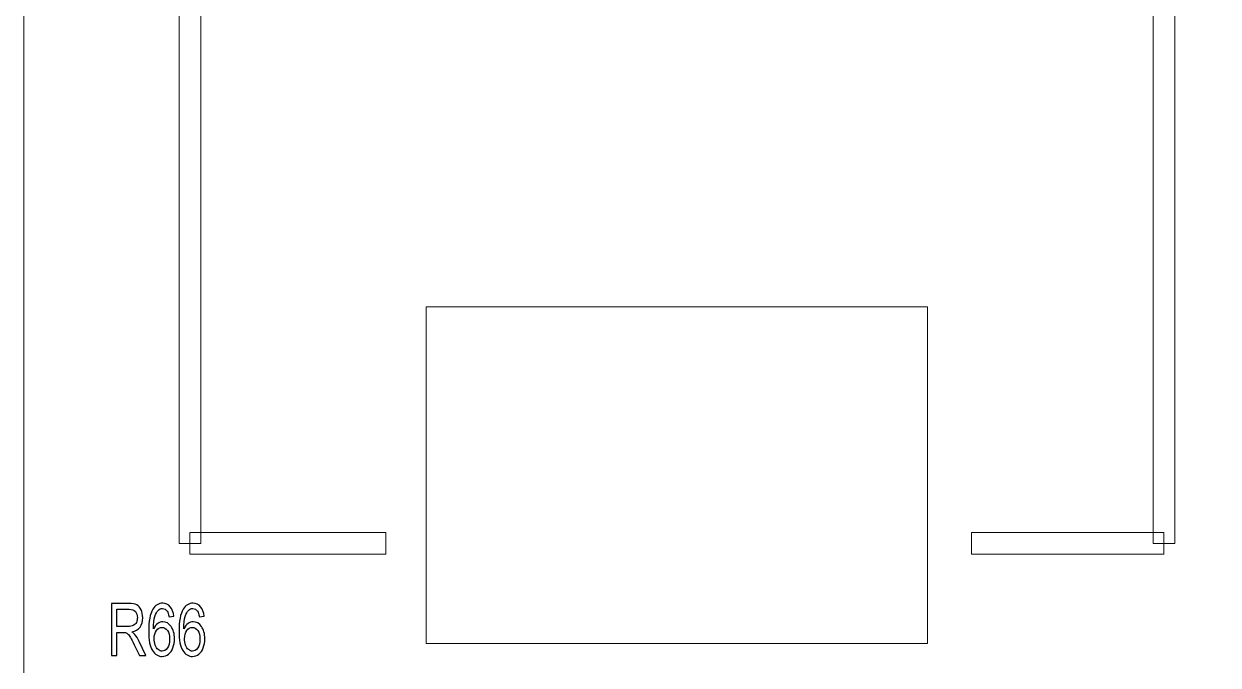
# Model space of a CAD drawing. Header units: millimetres. Extents: x -53.6 to 42.1, y -42.3 to 19.5.
# Drawn here: x -35.58 to -27.24, y -24.28 to -19.81 of the extents above; entities that cross this region are included whole.
import ezdxf

# ---------------------------------------------------------------- set-up
doc = ezdxf.new("R2010")
doc.units = ezdxf.units.MM
doc.header["$MEASUREMENT"] = 0
for name, color, linetype in [('BG_OUTLINE', 7, 'Continuous'), ('PG_SILKSCREEN_TOP', 7, 'Continuous'), ('PIN_TOP', 7, 'Continuous'), ('RD_SILKSCREEN_TOP', 7, 'Continuous')]:
    doc.layers.add(name, color=color, linetype=linetype)

msp = doc.modelspace()

# ---------------------------------------------------------------- linework, layer by layer
at = {"layer": 'BG_OUTLINE', "color": 3, "lineweight": 9}
msp.add_open_spline([(-35.58, -42.2737), (-35.58, -42.2737), (-35.58, 2.7261), (-35.58, 2.7261), (-35.58, 2.7261), (-35.58, 2.7261), (19.4199, 2.7261), (19.4199, 2.7261), (19.4199, 2.7261), (19.4199, 2.7261), (19.4199, -42.2737), (19.4199, -42.2737), (19.4199, -42.2737), (19.4199, -42.2737), (-35.58, -42.2737), (-35.58, -42.2737)], degree=3, knots=[0, 0, 0, 0, 0.25, 0.25, 0.25, 0.25, 0.5, 0.5, 0.5, 0.5, 0.75, 0.75, 0.75, 0.75, 1, 1, 1, 1], dxfattribs=at)
at = {"layer": 'PG_SILKSCREEN_TOP', "color": 6, "lineweight": 9}
for points in [[(-34.3445, -23.4345), (-34.3445, -23.4345), (-34.4969, -23.4345), (-34.4969, -23.4345), (-34.4969, -23.4345), (-34.4969, -23.4345), (-34.4969, -16.4343), (-34.4969, -16.4343), (-34.4969, -16.4343), (-34.4969, -16.4343), (-34.3445, -16.4343), (-34.3445, -16.4343), (-34.3445, -16.4343), (-34.3445, -16.4343), (-34.3445, -23.4345), (-34.3445, -23.4345)], [(-27.6969, -16.4343), (-27.6969, -16.4343), (-27.5445, -16.4343), (-27.5445, -16.4343), (-27.5445, -16.4343), (-27.5445, -16.4343), (-27.5445, -23.4345), (-27.5445, -23.4345), (-27.5445, -23.4345), (-27.5445, -23.4345), (-27.6969, -23.4345), (-27.6969, -23.4345), (-27.6969, -23.4345), (-27.6969, -23.4345), (-27.6969, -16.4343), (-27.6969, -16.4343)], [(-33.0527, -23.3583), (-33.0527, -23.3583), (-33.0527, -23.5107), (-33.0527, -23.5107), (-33.0527, -23.5107), (-33.0527, -23.5107), (-34.4207, -23.5107), (-34.4207, -23.5107), (-34.4207, -23.5107), (-34.4207, -23.5107), (-34.4207, -23.3583), (-34.4207, -23.3583), (-34.4207, -23.3583), (-34.4207, -23.3583), (-33.0527, -23.3583), (-33.0527, -23.3583)], [(-27.6207, -23.3583), (-27.6207, -23.3583), (-27.6207, -23.5107), (-27.6207, -23.5107), (-27.6207, -23.5107), (-27.6207, -23.5107), (-28.9633, -23.5107), (-28.9633, -23.5107), (-28.9633, -23.5107), (-28.9633, -23.5107), (-28.9633, -23.3583), (-28.9633, -23.3583), (-28.9633, -23.3583), (-28.9633, -23.3583), (-27.6207, -23.3583), (-27.6207, -23.3583)]]:
    msp.add_open_spline(points, degree=3, knots=[0, 0, 0, 0, 0.25, 0.25, 0.25, 0.25, 0.5, 0.5, 0.5, 0.5, 0.75, 0.75, 0.75, 0.75, 1, 1, 1, 1], dxfattribs=at)
at = {"layer": 'PIN_TOP', "lineweight": 9}
msp.add_open_spline([(-29.2706, -24.134), (-29.2706, -24.134), (-32.7707, -24.134), (-32.7707, -24.134), (-32.7707, -24.134), (-32.7707, -24.134), (-32.7707, -21.7845), (-32.7707, -21.7845), (-32.7707, -21.7845), (-32.7707, -21.7845), (-29.2706, -21.7845), (-29.2706, -21.7845), (-29.2706, -21.7845), (-29.2706, -21.7845), (-29.2706, -24.134), (-29.2706, -24.134)], degree=3, knots=[0, 0, 0, 0, 0.25, 0.25, 0.25, 0.25, 0.5, 0.5, 0.5, 0.5, 0.75, 0.75, 0.75, 0.75, 1, 1, 1, 1], dxfattribs=at)
at = {"layer": 'RD_SILKSCREEN_TOP', "color": 8}
for points, knots in [([(-34.9683, -24.2176), (-34.9683, -24.2176), (-34.9683, -23.854), (-34.9683, -23.854), (-34.9683, -23.854), (-34.9683, -23.854), (-34.8474, -23.854), (-34.8474, -23.854), (-34.8474, -23.854), (-34.8231, -23.854), (-34.8046, -23.8573), (-34.792, -23.8638), (-34.792, -23.8638), (-34.7794, -23.8703), (-34.7692, -23.8818), (-34.7616, -23.8983), (-34.7616, -23.8983), (-34.7541, -23.9149), (-34.7504, -23.9332), (-34.7504, -23.9532), (-34.7504, -23.9532), (-34.7504, -23.979), (-34.7566, -24.0007), (-34.7691, -24.0184), (-34.7691, -24.0184), (-34.7816, -24.0361), (-34.801, -24.0473), (-34.8272, -24.0522), (-34.8272, -24.0522), (-34.8176, -24.0583), (-34.8104, -24.0643), (-34.8054, -24.0703), (-34.8054, -24.0703), (-34.7948, -24.0831), (-34.7848, -24.0993), (-34.7754, -24.1186), (-34.7754, -24.1186), (-34.7754, -24.1186), (-34.728, -24.2176), (-34.728, -24.2176), (-34.728, -24.2176), (-34.728, -24.2176), (-34.7734, -24.2176), (-34.7734, -24.2176), (-34.7734, -24.2176), (-34.7734, -24.2176), (-34.8094, -24.1419), (-34.8094, -24.1419), (-34.8094, -24.1419), (-34.82, -24.1201), (-34.8287, -24.1034), (-34.8356, -24.0919), (-34.8356, -24.0919), (-34.8424, -24.0803), (-34.8484, -24.0721), (-34.8538, -24.0676), (-34.8538, -24.0676), (-34.8592, -24.0629), (-34.8647, -24.0597), (-34.8703, -24.0578), (-34.8703, -24.0578), (-34.8744, -24.0567), (-34.8811, -24.0561), (-34.8904, -24.0561), (-34.8904, -24.0561), (-34.8904, -24.0561), (-34.9322, -24.0561), (-34.9322, -24.0561), (-34.9322, -24.0561), (-34.9322, -24.0561), (-34.9322, -24.2176), (-34.9322, -24.2176), (-34.9322, -24.2176), (-34.9322, -24.2176), (-34.9683, -24.2176), (-34.9683, -24.2176)], [0, 0, 0, 0, 0.052632, 0.052632, 0.052632, 0.052632, 0.105263, 0.105263, 0.105263, 0.105263, 0.157895, 0.157895, 0.157895, 0.157895, 0.210526, 0.210526, 0.210526, 0.210526, 0.263158, 0.263158, 0.263158, 0.263158, 0.315789, 0.315789, 0.315789, 0.315789, 0.368421, 0.368421, 0.368421, 0.368421, 0.421053, 0.421053, 0.421053, 0.421053, 0.473684, 0.473684, 0.473684, 0.473684, 0.526316, 0.526316, 0.526316, 0.526316, 0.578947, 0.578947, 0.578947, 0.578947, 0.631579, 0.631579, 0.631579, 0.631579, 0.684211, 0.684211, 0.684211, 0.684211, 0.736842, 0.736842, 0.736842, 0.736842, 0.789474, 0.789474, 0.789474, 0.789474, 0.842105, 0.842105, 0.842105, 0.842105, 0.894737, 0.894737, 0.894737, 0.894737, 0.947368, 0.947368, 0.947368, 0.947368, 1, 1, 1, 1]), ([(-34.9322, -24.0145), (-34.9322, -24.0145), (-34.8547, -24.0145), (-34.8547, -24.0145), (-34.8547, -24.0145), (-34.8382, -24.0145), (-34.8253, -24.0122), (-34.816, -24.0076), (-34.816, -24.0076), (-34.8067, -24.0031), (-34.7996, -23.9958), (-34.7948, -23.9858), (-34.7948, -23.9858), (-34.79, -23.9758), (-34.7876, -23.965), (-34.7876, -23.9532), (-34.7876, -23.9532), (-34.7876, -23.936), (-34.7922, -23.9219), (-34.8016, -23.9108), (-34.8016, -23.9108), (-34.8109, -23.8997), (-34.8257, -23.8942), (-34.846, -23.8942), (-34.846, -23.8942), (-34.846, -23.8942), (-34.9322, -23.8942), (-34.9322, -23.8942), (-34.9322, -23.8942), (-34.9322, -23.8942), (-34.9322, -24.0145), (-34.9322, -24.0145)], [0, 0, 0, 0, 0.125, 0.125, 0.125, 0.125, 0.25, 0.25, 0.25, 0.25, 0.375, 0.375, 0.375, 0.375, 0.5, 0.5, 0.5, 0.5, 0.625, 0.625, 0.625, 0.625, 0.75, 0.75, 0.75, 0.75, 0.875, 0.875, 0.875, 0.875, 1, 1, 1, 1]), ([(-34.5336, -23.943), (-34.5336, -23.943), (-34.5668, -23.9465), (-34.5668, -23.9465), (-34.5668, -23.9465), (-34.5698, -23.929), (-34.574, -23.9162), (-34.5795, -23.9083), (-34.5795, -23.9083), (-34.5886, -23.8955), (-34.5997, -23.8892), (-34.613, -23.8892), (-34.613, -23.8892), (-34.6236, -23.8892), (-34.633, -23.8932), (-34.641, -23.9011), (-34.641, -23.9011), (-34.6516, -23.9114), (-34.66, -23.9263), (-34.666, -23.946), (-34.666, -23.946), (-34.672, -23.9656), (-34.6752, -23.9937), (-34.6755, -24.0301), (-34.6755, -24.0301), (-34.6674, -24.0137), (-34.6576, -24.0015), (-34.6458, -23.9936), (-34.6458, -23.9936), (-34.6343, -23.9857), (-34.622, -23.9817), (-34.6092, -23.9817), (-34.6092, -23.9817), (-34.5869, -23.9817), (-34.5679, -23.9926), (-34.5522, -24.0146), (-34.5522, -24.0146), (-34.5365, -24.0365), (-34.5287, -24.0648), (-34.5287, -24.0995), (-34.5287, -24.0995), (-34.5287, -24.1224), (-34.5324, -24.1435), (-34.5398, -24.1632), (-34.5398, -24.1632), (-34.5472, -24.1827), (-34.5573, -24.1978), (-34.5702, -24.2082), (-34.5702, -24.2082), (-34.5831, -24.2186), (-34.5977, -24.2238), (-34.614, -24.2238), (-34.614, -24.2238), (-34.642, -24.2238), (-34.6648, -24.2101), (-34.6823, -24.1827), (-34.6823, -24.1827), (-34.7, -24.1554), (-34.7088, -24.1102), (-34.7088, -24.0474), (-34.7088, -24.0474), (-34.7088, -23.9771), (-34.699, -23.9261), (-34.6795, -23.8942), (-34.6795, -23.8942), (-34.6626, -23.8664), (-34.6397, -23.8524), (-34.6109, -23.8524), (-34.6109, -23.8524), (-34.5895, -23.8524), (-34.5719, -23.8605), (-34.5582, -23.8766), (-34.5582, -23.8766), (-34.5444, -23.8926), (-34.5363, -23.9147), (-34.5336, -23.943)], [0, 0, 0, 0, 0.052632, 0.052632, 0.052632, 0.052632, 0.105263, 0.105263, 0.105263, 0.105263, 0.157895, 0.157895, 0.157895, 0.157895, 0.210526, 0.210526, 0.210526, 0.210526, 0.263158, 0.263158, 0.263158, 0.263158, 0.315789, 0.315789, 0.315789, 0.315789, 0.368421, 0.368421, 0.368421, 0.368421, 0.421053, 0.421053, 0.421053, 0.421053, 0.473684, 0.473684, 0.473684, 0.473684, 0.526316, 0.526316, 0.526316, 0.526316, 0.578947, 0.578947, 0.578947, 0.578947, 0.631579, 0.631579, 0.631579, 0.631579, 0.684211, 0.684211, 0.684211, 0.684211, 0.736842, 0.736842, 0.736842, 0.736842, 0.789474, 0.789474, 0.789474, 0.789474, 0.842105, 0.842105, 0.842105, 0.842105, 0.894737, 0.894737, 0.894737, 0.894737, 0.947368, 0.947368, 0.947368, 0.947368, 1, 1, 1, 1]), ([(-34.3218, -23.943), (-34.3218, -23.943), (-34.355, -23.9465), (-34.355, -23.9465), (-34.355, -23.9465), (-34.358, -23.929), (-34.3622, -23.9162), (-34.3677, -23.9083), (-34.3677, -23.9083), (-34.3768, -23.8955), (-34.3879, -23.8892), (-34.4012, -23.8892), (-34.4012, -23.8892), (-34.4118, -23.8892), (-34.4212, -23.8932), (-34.4292, -23.9011), (-34.4292, -23.9011), (-34.4398, -23.9114), (-34.4482, -23.9263), (-34.4542, -23.946), (-34.4542, -23.946), (-34.4602, -23.9656), (-34.4634, -23.9937), (-34.4637, -24.0301), (-34.4637, -24.0301), (-34.4556, -24.0137), (-34.4458, -24.0015), (-34.434, -23.9936), (-34.434, -23.9936), (-34.4225, -23.9857), (-34.4102, -23.9817), (-34.3974, -23.9817), (-34.3974, -23.9817), (-34.3751, -23.9817), (-34.3561, -23.9926), (-34.3404, -24.0146), (-34.3404, -24.0146), (-34.3247, -24.0365), (-34.3169, -24.0648), (-34.3169, -24.0995), (-34.3169, -24.0995), (-34.3169, -24.1224), (-34.3206, -24.1435), (-34.328, -24.1632), (-34.328, -24.1632), (-34.3354, -24.1827), (-34.3455, -24.1978), (-34.3584, -24.2082), (-34.3584, -24.2082), (-34.3713, -24.2186), (-34.3859, -24.2238), (-34.4022, -24.2238), (-34.4022, -24.2238), (-34.4302, -24.2238), (-34.453, -24.2101), (-34.4705, -24.1827), (-34.4705, -24.1827), (-34.4882, -24.1554), (-34.497, -24.1102), (-34.497, -24.0474), (-34.497, -24.0474), (-34.497, -23.9771), (-34.4872, -23.9261), (-34.4677, -23.8942), (-34.4677, -23.8942), (-34.4508, -23.8664), (-34.4279, -23.8524), (-34.3991, -23.8524), (-34.3991, -23.8524), (-34.3777, -23.8524), (-34.3601, -23.8605), (-34.3464, -23.8766), (-34.3464, -23.8766), (-34.3326, -23.8926), (-34.3245, -23.9147), (-34.3218, -23.943)], [0, 0, 0, 0, 0.052632, 0.052632, 0.052632, 0.052632, 0.105263, 0.105263, 0.105263, 0.105263, 0.157895, 0.157895, 0.157895, 0.157895, 0.210526, 0.210526, 0.210526, 0.210526, 0.263158, 0.263158, 0.263158, 0.263158, 0.315789, 0.315789, 0.315789, 0.315789, 0.368421, 0.368421, 0.368421, 0.368421, 0.421053, 0.421053, 0.421053, 0.421053, 0.473684, 0.473684, 0.473684, 0.473684, 0.526316, 0.526316, 0.526316, 0.526316, 0.578947, 0.578947, 0.578947, 0.578947, 0.631579, 0.631579, 0.631579, 0.631579, 0.684211, 0.684211, 0.684211, 0.684211, 0.736842, 0.736842, 0.736842, 0.736842, 0.789474, 0.789474, 0.789474, 0.789474, 0.842105, 0.842105, 0.842105, 0.842105, 0.894737, 0.894737, 0.894737, 0.894737, 0.947368, 0.947368, 0.947368, 0.947368, 1, 1, 1, 1]), ([(-34.6703, -24.0997), (-34.6703, -24.1152), (-34.6678, -24.1299), (-34.6629, -24.1439), (-34.6629, -24.1439), (-34.658, -24.158), (-34.6512, -24.1687), (-34.6424, -24.176), (-34.6424, -24.176), (-34.6336, -24.1834), (-34.6243, -24.1871), (-34.6146, -24.1871), (-34.6146, -24.1871), (-34.6005, -24.1871), (-34.5883, -24.1795), (-34.5782, -24.1643), (-34.5782, -24.1643), (-34.568, -24.149), (-34.563, -24.1284), (-34.563, -24.1023), (-34.563, -24.1023), (-34.563, -24.0771), (-34.568, -24.0573), (-34.578, -24.0428), (-34.578, -24.0428), (-34.588, -24.0284), (-34.6007, -24.0212), (-34.6159, -24.0212), (-34.6159, -24.0212), (-34.6311, -24.0212), (-34.6439, -24.0284), (-34.6545, -24.0428), (-34.6545, -24.0428), (-34.665, -24.0573), (-34.6703, -24.0763), (-34.6703, -24.0997)], [0, 0, 0, 0, 0.111111, 0.111111, 0.111111, 0.111111, 0.222222, 0.222222, 0.222222, 0.222222, 0.333333, 0.333333, 0.333333, 0.333333, 0.444444, 0.444444, 0.444444, 0.444444, 0.555556, 0.555556, 0.555556, 0.555556, 0.666667, 0.666667, 0.666667, 0.666667, 0.777778, 0.777778, 0.777778, 0.777778, 0.888889, 0.888889, 0.888889, 0.888889, 1, 1, 1, 1]), ([(-34.4585, -24.0997), (-34.4585, -24.1152), (-34.456, -24.1299), (-34.4511, -24.1439), (-34.4511, -24.1439), (-34.4462, -24.158), (-34.4394, -24.1687), (-34.4306, -24.176), (-34.4306, -24.176), (-34.4218, -24.1834), (-34.4125, -24.1871), (-34.4028, -24.1871), (-34.4028, -24.1871), (-34.3887, -24.1871), (-34.3765, -24.1795), (-34.3664, -24.1643), (-34.3664, -24.1643), (-34.3562, -24.149), (-34.3512, -24.1284), (-34.3512, -24.1023), (-34.3512, -24.1023), (-34.3512, -24.0771), (-34.3562, -24.0573), (-34.3662, -24.0428), (-34.3662, -24.0428), (-34.3762, -24.0284), (-34.3889, -24.0212), (-34.4041, -24.0212), (-34.4041, -24.0212), (-34.4193, -24.0212), (-34.4321, -24.0284), (-34.4427, -24.0428), (-34.4427, -24.0428), (-34.4532, -24.0573), (-34.4585, -24.0763), (-34.4585, -24.0997)], [0, 0, 0, 0, 0.111111, 0.111111, 0.111111, 0.111111, 0.222222, 0.222222, 0.222222, 0.222222, 0.333333, 0.333333, 0.333333, 0.333333, 0.444444, 0.444444, 0.444444, 0.444444, 0.555556, 0.555556, 0.555556, 0.555556, 0.666667, 0.666667, 0.666667, 0.666667, 0.777778, 0.777778, 0.777778, 0.777778, 0.888889, 0.888889, 0.888889, 0.888889, 1, 1, 1, 1])]:
    msp.add_open_spline(points, degree=3, knots=knots, dxfattribs=at)

doc.saveas('drawing.dxf')
